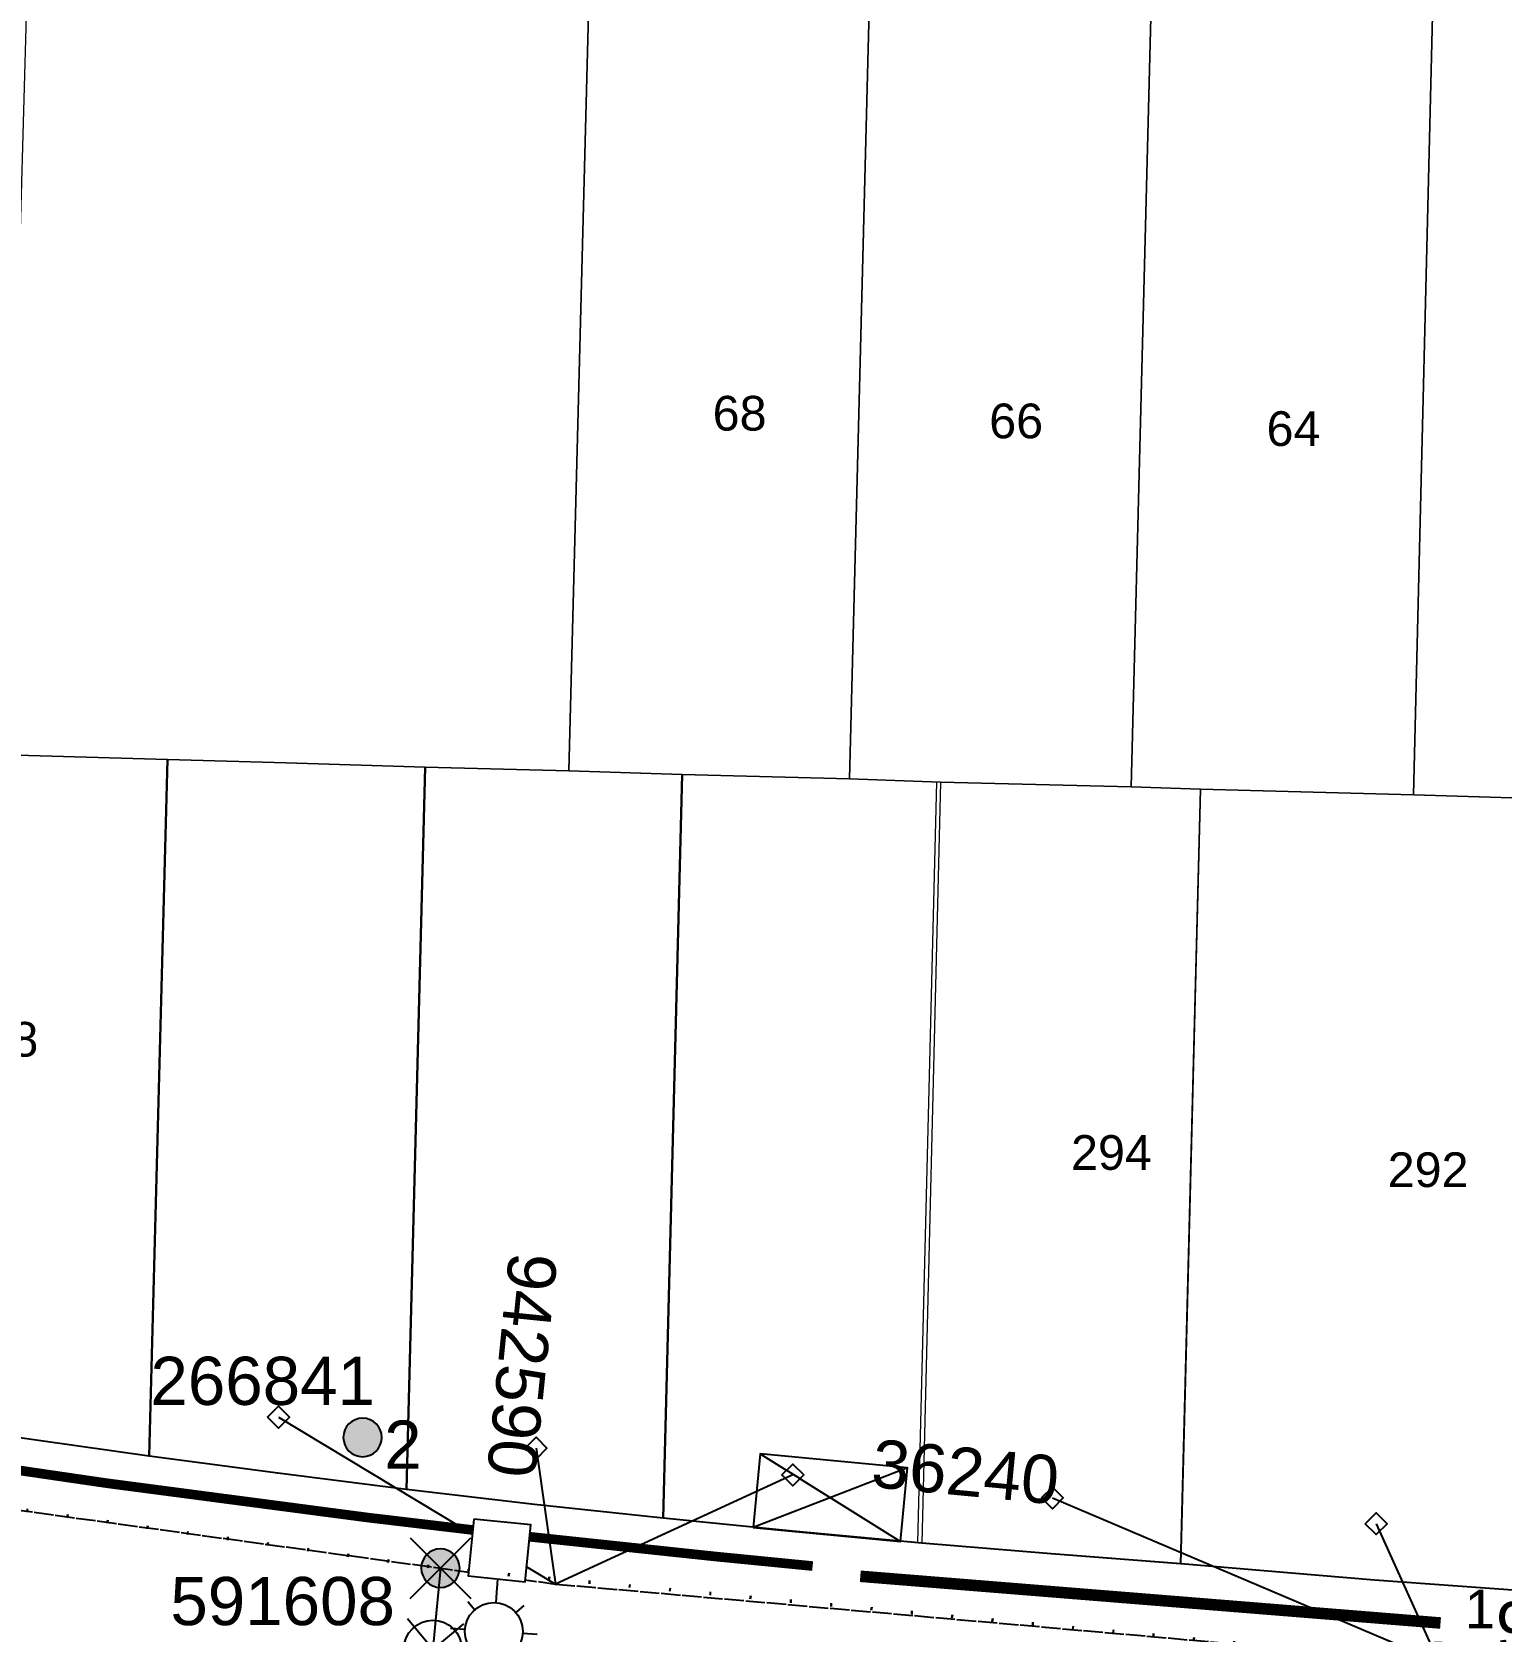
# Model space of a CAD drawing. Header units: metres. Extents: x 311639 to 313197, y 6256063 to 6257195.
# Drawn here: x 312512 to 312588.2, y 6256351.6 to 6256434.6 of the extents above; entities that cross this region are included whole.
import ezdxf
from ezdxf.enums import TextEntityAlignment as Align

# ---------------------------------------------------------------- set-up
doc = ezdxf.new("R2010")
doc.units = ezdxf.units.M
for name, pattern in [('Cable Exist OH', [1, 1, 0]), ('Cable Exist UG', [8.2, 4, -1.2, 1.8, -1.2]), ('Cable Remove', [2, 0, -2]), ('Dash', [5, 3, -2]), ('IE Trench LV', [6.5, 5, -1.5])]:
    doc.linetypes.add(name, pattern=pattern)
doc.layers.get('0').update_dxf_attribs({"color": 6})
doc.layers.add('Cadastre Buildings_SP_EXT', color=9, linetype='Continuous', lineweight=5)
doc.layers.add('Cadastre Land Parcels_SP_EXT', color=9, linetype='Continuous', lineweight=5)
for name, color, linetype in [('Equip_SP_SL_MOD', 3, 'Continuous'), ('Equip_SP_SL_NEW', 2, 'Continuous'), ('Mains_LV_EXT', 7, 'Continuous'), ('OH_Details_SP_MISC', 7, 'Continuous'), ('Services_SP_EXT', 7, 'Continuous'), ('Sub_SP_NEW', 2, 'Continuous'), ('SupportsOH_SP_TR_HV_LV_SL_MOD', 3, 'Continuous'), ('SupportsOH_SP_TR_HV_LV_SL_NEW', 2, 'Continuous'), ('SupportsUG_SP_LV_SL_NEW', 2, 'Continuous'), ('Trench_SP_NEW', 2, 'Continuous')]:
    doc.layers.add(name, color=color, linetype=linetype)
doc.layers.add('Features_HIDE', color=1, linetype='Continuous', plot=False)
doc.styles.add('iecARIAL', font='arial.ttf', dxfattribs={"height": 2})
doc.styles.add('POLE_LABEL', font='arial.ttf')
doc.styles.add('SL_LABEL', font='arial.ttf')
doc.styles.get("Standard").update_dxf_attribs({"font": 'arial.ttf'})
doc.linetypes.add('IE Trench HV', pattern='A,7,-0.2,["/",Standard,S=3,R=0,X=0.6,Y=-1.4],-2.5', length=9.7)

# ---------------------------------------------------------------- blocks, each defined once
blk = doc.blocks.new('CCP_EXT')
at = {"flags": 9}
for tag, p in [('USAGE', (0, -1.2)), ('LEGEND', (0, -1.4)), ('LIFE_SUPPORT', (0, -1.6)), ('STATE', (0, -1.8)), ('NOTES', (0, -2))]:
    blk.add_attdef(tag, text='', height=0.2, dxfattribs=at).set_placement(p, align=Align.MIDDLE_LEFT)
blk.add_wipeout([(0, 0.566), (0.566, 0), (0, -0.566), (-0.566, 0)])
blk.add_lwpolyline([(-0.566, 0), (0, 0.566), (0.566, 0), (0, -0.566), (-0.566, 0)])
at = {"flags": 1}
blk.add_attdef('Z', (0, 0), '', height=0.2, dxfattribs=at)
at = {"flags": 9}
for tag, p in [('CCP_TYPE', (0, 0)), ('OPERATING_VOLTAGE', (0, -0.6)), ('ORIENTATION', (0, -0.8)), ('CONSTRUCTED_VOLTAGE', (0, -0.2)), ('NO_PHASES', (0, -0.4)), ('OWNED_BY', (0, -1))]:
    blk.add_attdef(tag, text='', height=0.2, dxfattribs=at).set_placement(p, align=Align.MIDDLE_LEFT)
blk = doc.blocks.new('POLE_EXT')
blk.add_hatch(color=256).paths.add_polyline_path([(-1, 0, 1), (1, 0, 1)])
blk.add_lwpolyline([(-1, 0, 1), (1, 0, 1)], format="xyb", close=True)
for tag, height, flags, p in [('pNumber', 2.5, 8, (-17.84, 2.067)), ('OWNED_BY', 0.2, 9, (1.355, -0.4)), ('SPECIAL_USE', 0.2, 9, (1.355, -0.8)), ('PARENT', 0.2, 9, (1.355, -0.6)), ('cLV', 0.2, 9, (1.355, -1.4)), ('STATE', 0.2, 9, (1.355, -1)), ('hDepth', 0.2, 9, (1.355, -1.6)), ('USAGE', 0.2, 9, (1.355, -1.2)), ('cHV', 0.2, 9, (1.355, -2)), ('hDia', 0.2, 9, (1.355, -1.8)), ('LBRACKET', 0.2, 9, (1.355, -2.2)), ('LExisting', 0.2, 9, (1.355, -2.4)), ('cLinedev', 0.2, 9, (1.355, -3.4)), ('LANTNUMBER', 0.2, 9, (1.355, -2.6)), ('LOther', 0.2, 9, (1.355, -2.8)), ('LRemove', 0.2, 9, (1.355, -3)), ('LEGEND', 0.2, 9, (1.355, -3.2)), ('pExisting', 0.2, 9, (1.355, -3.8)), ('LOCATION', 0.2, 9, (1.355, -3.6)), ('PFNUMBER', 0.2, 9, (1.355, -4)), ('NEWPFNUMBER', 0.2, 9, (1.355, -4.2)), ('pFooting', 0.2, 9, (1.355, -4.4)), ('pNew', 0.2, 9, (1.355, -4.6)), ('pRelocate', 0.2, 9, (1.355, -5)), ('pRemove', 0.2, 9, (1.355, -5.2)), ('pReplace', 0.2, 9, (1.355, -5.4)), ('pStay', 0.2, 9, (1.355, -5.6)), ('pType', 0.2, 9, (1.355, -5.8)), ('cspan', 0.2, 9, (1.355, -6)), ('STREETNAME', 0.2, 9, (1.355, -6.2)), ('SUBURB', 0.2, 9, (1.355, -6.4)), ('NOTES', 0.2, 9, (1.355, -6.6)), ('OPERATED_BY', 0.2, 9, (1.355, -7.014)), ('MAINTAINED_BY', 0.2, 9, (1.355, -6.814))]:
    blk.add_attdef(tag, text='', height=height, dxfattribs=dict(flags=flags)).set_placement(p, align=Align.MIDDLE_LEFT)
at = {"style": 'POLE_LABEL'}
for tag, height, flags, p in [('ASSET_NUM', 2.5, 8, (2, 2)), ('STRUCTURE_PLANT_NUMBER', 0.2, 9, (1.355, 0.028)), ('STREET_CODE', 0.2, 9, (1.355, -0.2))]:
    blk.add_attdef(tag, text='', height=height, dxfattribs=dict(at, flags=flags)).set_placement(p, align=Align.MIDDLE_LEFT)
at = {"flags": 1}
blk.add_attdef('Z', (1.355, -7.328), '', height=0.2, dxfattribs=at)
blk = doc.blocks.new('SUB_PADMOUNT_NEW')
for p, q in [((-3.84, 1.92), (3.84, -1.92)), ((3.84, 1.92), (-3.84, -1.92))]:
    blk.add_line(p, q)
blk.add_lwpolyline([(-3.84, -1.92), (3.84, -1.92), (3.84, 1.92), (-3.84, 1.92)], close=True)
for tag, height, flags, p in [('ASSET_NUM', 2.5, 8, (2, 2)), ('STREET_CODE', 0.2, 9, (1.5, 0)), ('OPERATING_VOLTAGE', 0.2, 9, (1.5, -0.4)), ('ORIENTATION', 0.2, 9, (1.5, -0.6)), ('OWNED_BY', 0.2, 9, (1.5, -0.8)), ('NO_PHASES', 0.2, 9, (1.5, -0.2)), ('OPERATED_BY', 0.2, 9, (1.5, -1)), ('SECONDARY_VOLTAGE', 0.2, 9, (1.5, -1.6)), ('CONSTRUCTED_VOLTAGE', 0.2, 9, (1.5, -1.4)), ('MAINTAINED_BY', 0.2, 9, (1.5, -1.2)), ('STATE', 0.2, 9, (1.5, -1.8)), ('SUBSTATION_TYPE', 0.2, 9, (1.5, -2.2)), ('USAGE', 0.2, 9, (1.5, -2.4)), ('PARENT', 0.2, 9, (1.5, -2)), ('SUBURB', 0.2, 9, (1.5, -2.8)), ('STREETNAME', 0.2, 9, (1.5, -3)), ('LEGEND', 0.2, 9, (1.5, -2.6)), ('LOCATION', 0.2, 9, (1.5, -3.2)), ('NOTES', 0.2, 9, (1.5, -3.4)), ('Z', 0.2, 1, (1.5, -3.6))]:
    blk.add_attdef(tag, text='', height=height, dxfattribs=dict(flags=flags)).set_placement(p, align=Align.MIDDLE_LEFT)
blk = doc.blocks.new('COLUMN_NEW')
for tag, height, flags, p in [('ASSET_NUM', 2.5, 8, (2, 2)), ('LOCATION', 0.2, 9, (1.5, -2.2)), ('NOTES', 0.2, 9, (1.5, -2.4)), ('Z', 0.2, 1, (1.5, -2.8)), ('LABEL_ALIGNMENT', 0.2, 9, (1.5, -2.6))]:
    blk.add_attdef(tag, text='', height=height, dxfattribs=dict(flags=flags)).set_placement(p, align=Align.MIDDLE_LEFT)
blk.add_wipeout([(-1.485, -1.485), (1.485, -1.485), (1.485, 1.485), (-1.485, 1.485)])
at = {"lineweight": -3}
blk.add_lwpolyline([(-1.485, -1.485), (1.485, -1.485), (1.485, 1.485), (-1.485, 1.485)], close=True, dxfattribs=at)
at = {"style": 'POLE_LABEL', "flags": 9}
blk.add_attdef('STRUCTURE_PLANT_NUMBER', text='', height=0.2, dxfattribs=at).set_placement((1.5, 0.242), align=Align.MIDDLE_LEFT)
at = {"flags": 9}
for tag, p in [('STREET_CODE', (1.5, 0)), ('OWNED_BY', (1.5, -0.4)), ('OPERATED_BY', (1.5, -0.6)), ('COLUMN_TYPE', (1.5, -0.2)), ('MAINTAINED_BY', (1.5, -0.8)), ('STATE', (1.5, -1)), ('USAGE', (1.5, -1.2)), ('LEGEND', (1.5, -1.4)), ('PARENT', (1.5, -1.6)), ('SUBURB', (1.5, -1.8)), ('STREETNAME', (1.5, -2))]:
    blk.add_attdef(tag, text='', height=0.2, dxfattribs=at).set_placement(p, align=Align.MIDDLE_LEFT)
blk = doc.blocks.new('POLE_DEL')
h = blk.add_hatch(color=256)
edge = h.paths.add_edge_path()
edge.add_arc((0, 0), 1, 180, 360)
edge.add_arc((0, 0), 1, 0, 180)
for p, q in [((-1.575, 1.575), (1.575, -1.575)), ((-1.575, -1.575), (1.575, 1.575))]:
    blk.add_line(p, q)
blk.add_lwpolyline([(-1, 0, 1), (1, 0, 1)], format="xyb", close=True)
for tag, height, flags, p in [('pNumber', 2.5, 8, (0, 2.067)), ('OWNED_BY', 0.2, 9, (0, -0.4)), ('SPECIAL_USE', 0.2, 9, (0, -0.6)), ('STATE', 0.2, 9, (0, -0.8)), ('cLV', 0.2, 9, (0, -1.2)), ('hDepth', 0.2, 9, (0, -1.4)), ('hDia', 0.2, 9, (0, -1.6)), ('USAGE', 0.2, 9, (0, -1)), ('cHV', 0.2, 9, (0, -1.8)), ('LBRACKET', 0.2, 9, (0, -2)), ('LExisting', 0.2, 9, (0, -2.2)), ('LANTNUMBER', 0.2, 9, (0, -2.4)), ('cLinedev', 0.2, 9, (0, -3.2)), ('pExisting', 0.2, 9, (0, -3.4)), ('LOther', 0.2, 9, (0, -2.6)), ('LRemove', 0.2, 9, (0, -2.8)), ('LEGEND', 0.2, 9, (0, -3)), ('pFooting', 0.2, 9, (0, -4)), ('pNew', 0.2, 9, (0, -4.2)), ('PFNUMBER', 0.2, 9, (0, -3.6)), ('NEWPFNUMBER', 0.2, 9, (0, -3.8)), ('pRelocate', 0.2, 9, (0, -4.6)), ('pRemove', 0.2, 9, (0, -4.8)), ('pReplace', 0.2, 9, (0, -5)), ('cspan', 0.2, 9, (0, -5.6)), ('SUBURB', 0.2, 9, (0, -5.8)), ('pStay', 0.2, 9, (0, -5.2)), ('pType', 0.2, 9, (0, -5.4)), ('STREETNAME', 0.2, 9, (0, -6)), ('LOCATION', 0.2, 9, (0, -6.2)), ('NOTES', 0.2, 9, (0, -6.4))]:
    blk.add_attdef(tag, text='', height=height, dxfattribs=dict(flags=flags)).set_placement(p, align=Align.MIDDLE_LEFT)
at = {"flags": 1}
blk.add_attdef('Z', (0, 0), '', height=0.2, dxfattribs=at)
at = {"style": 'POLE_LABEL', "flags": 9}
blk.add_attdef('STREET_CODE', text='', height=0.2, dxfattribs=at).set_placement((0, -0.2), align=Align.MIDDLE_LEFT)
at = {"layer": 'Features_HIDE', "style": 'POLE_LABEL', "flags": 8}
blk.add_attdef('ASSET_NUM', text='', height=2.5, dxfattribs=at).set_placement((2, 2), align=Align.MIDDLE_LEFT)
blk = doc.blocks.new('SL_LANTERN_DEL')
for p, q in [((0, 1.968), (0, 6.468)), ((1.458, 2.759), (-1.459, 5.676)), ((-1.459, 2.759), (1.458, 5.676)), ((-2.25, 4.218), (2.25, 4.218)), ((0, 0), (0, 2.721)), ((0, 0), (0, 0))]:
    blk.add_line(p, q)
blk.add_circle((0, 4.218), 1.5)
at = {"style": 'iecARIAL', "flags": 9}
blk.add_attdef('ASSET_NUM', (1.5, 1.5), '', height=2.5, dxfattribs=at)
for tag, p, height, flags in [('CONSTRUCTED_VOLTAGE', (0, -0.2), 0.2, 9), ('CONTROL_TYPE', (0, -0.4), 0.2, 9), ('LANTERN_PURPOSE', (0, -0.6), 0.2, 9), ('LANTERN_TYPE', (0, -0.8), 0.2, 9), ('NO_PHASES', (0, -1), 0.2, 9), ('LNUMBER', (1.2, -2.8), 2.5, 8), ('OPERATING_VOLTAGE', (0, -1.2), 0.2, 9), ('ORIENTATION', (0, -1.4), 0.2, 9), ('OWNED_BY', (0, -1.6), 0.2, 9), ('STATE', (0, -1.8), 0.2, 9), ('CEXIST', (0, -2.2), 0.2, 9), ('CNEW', (0, -2.4), 0.2, 9), ('CNUMBER', (0, -2.6), 0.2, 9), ('USAGE', (0, -2), 0.2, 9), ('CREMOVE', (0, -2.8), 0.2, 9), ('CREPLACE', (0, -3), 0.2, 9), ('LKINGHEIGHT', (0, -3.2), 0.2, 9), ('LBRACKET', (0, -3.4), 0.2, 9), ('LBRACKETVOCAB', (0, -3.6), 0.2, 9), ('LCATEGORY', (0, -3.8), 0.2, 9), ('LCHARGE1', (0, -4), 0.2, 9), ('LCHARGE1PERCENT', (0, -4.2), 0.2, 9), ('LCHARGE2', (0, -4.4), 0.2, 9), ('LCHARGE2PERCENT', (0, -4.6), 0.2, 9), ('LCHARGE3', (0, -4.8), 0.2, 9), ('LCHARGE3PERCENT', (0, -5), 0.2, 9), ('LEXIST', (0, -5.2), 0.2, 9), ('LLAMP', (0, -5.4), 0.2, 9), ('LLAMPVOCAB', (0, -5.6), 0.2, 9), ('LMAST', (0, -5.8), 0.2, 9), ('LMASTVOCAB', (0, -6), 0.2, 9), ('LNEW', (0, -6.2), 0.2, 9), ('LANTNUMBER', (0, -6.4), 0.2, 9), ('LOUTREACH', (0, -6.8), 0.2, 9), ('LOUTREACHVOCAB', (0, -7), 0.2, 9), ('LRATECODE', (0, -7.2), 0.2, 9), ('LREMOVE', (0, -7.4), 0.2, 9), ('LREPLACE', (0, -7.6), 0.2, 9), ('LTYPE', (0, -7.8), 0.2, 9), ('LTYPEVOCAB', (0, -8), 0.2, 9), ('LEGEND', (0, -8.2), 0.2, 9), ('LOCATION', (0, -8.4), 0.2, 9), ('STREETNAME', (0, -8.8), 0.2, 9), ('SUBURB', (0, -9), 0.2, 1), ('NOTES', (0, -8.6), 0.2, 9)]:
    blk.add_attdef(tag, p, '', height=height, dxfattribs=dict(flags=flags))
blk = doc.blocks.new('SL_LANTERN_NEW')
blk.add_line((0, 0), (0, 0))
for tag, p, flags in [('Z', (0, 0), 1), ('OPERATED_BY', (0, -9.607), 9)]:
    blk.add_attdef(tag, p, '', height=0.2, dxfattribs=dict(flags=flags))
at = {"style": 'SL_LABEL', "flags": 9}
blk.add_attdef('STREET_CODE', text='', height=0.2, dxfattribs=at).set_placement((0, -0.2), align=Align.MIDDLE_LEFT)
for tag, height, flags, p in [('CONSTRUCTED_VOLTAGE', 0.2, 9, (0, -0.4)), ('CONTROL_TYPE', 0.2, 9, (0, -0.6)), ('LANTERN_PURPOSE', 0.2, 9, (0, -0.8)), ('OPERATING_VOLTAGE', 0.2, 9, (0, -1.4)), ('ORIENTATION', 0.2, 9, (0, -1.6)), ('LANTERN_TYPE', 0.2, 9, (0, -1)), ('NO_PHASES', 0.2, 9, (0, -1.2)), ('LNUMBER', 2.5, 8, (1.2, -2.8)), ('OWNED_BY', 0.2, 9, (0, -1.8)), ('STATE', 0.2, 9, (0, -2)), ('CEXIST', 0.2, 9, (0, -2.4)), ('USAGE', 0.2, 9, (0, -2.2)), ('CNEW', 0.2, 9, (0, -2.6)), ('CNUMBER', 0.2, 9, (0, -2.8)), ('CREMOVE', 0.2, 9, (0, -3)), ('CREPLACE', 0.2, 9, (0, -3.2)), ('LKINGHEIGHT', 0.2, 9, (0, -3.4)), ('LBRACKET', 0.2, 9, (0, -3.6)), ('LBRACKETVOCAB', 0.2, 9, (0, -3.8)), ('LCATEGORY', 0.2, 9, (0, -4)), ('LCHARGE1', 0.2, 9, (0, -4.2)), ('LCHARGE1PERCENT', 0.2, 9, (0, -4.4)), ('LCHARGE2', 0.2, 9, (0, -4.6)), ('LCHARGE2PERCENT', 0.2, 9, (0, -4.8)), ('LCHARGE3', 0.2, 9, (0, -5)), ('LCHARGE3PERCENT', 0.2, 9, (0, -5.2)), ('LEXIST', 0.2, 9, (0, -5.4)), ('LLAMP', 0.2, 9, (0, -5.6)), ('LLAMPVOCAB', 0.2, 9, (0, -5.8)), ('LMAST', 0.2, 9, (0, -6)), ('LMASTVOCAB', 0.2, 9, (0, -6.2)), ('LNEW', 0.2, 9, (0, -6.4)), ('LANTNUMBER', 0.2, 9, (0, -6.6)), ('LOUTREACH', 0.2, 9, (0, -7)), ('LOUTREACHVOCAB', 0.2, 9, (0, -7.2)), ('LRATECODE', 0.2, 9, (0, -7.4)), ('LREMOVE', 0.2, 9, (0, -7.6)), ('LREPLACE', 0.2, 9, (0, -7.8)), ('LTYPE', 0.2, 9, (0, -8)), ('LTYPEVOCAB', 0.2, 9, (0, -8.2)), ('SUBURB', 0.2, 9, (0, -8.6)), ('STREETNAME', 0.2, 9, (0, -8.8)), ('LEGEND', 0.2, 9, (0, -8.4)), ('LOCATION', 0.2, 9, (0, -9)), ('NOTES', 0.2, 9, (0, -9.2)), ('MAINTAINED_BY', 0.2, 9, (0, -9.863))]:
    blk.add_attdef(tag, text='', height=height, dxfattribs=dict(flags=flags)).set_placement(p, align=Align.MIDDLE_LEFT)
blk.add_wipeout([(0, 6.468), (1.458, 5.676), (2.25, 4.218), (1.458, 2.759), (0, 1.865), (-1.459, 2.759), (-2.25, 4.218), (-1.459, 5.676)])
for p, q in [((0, 5.718), (0, 6.468)), ((-1.459, 5.676), (-1.061, 5.278)), ((1.458, 5.676), (1.06, 5.278)), ((-2.25, 4.218), (-1.5, 4.218)), ((1.5, 4.218), (2.25, 4.218)), ((-1.459, 2.759), (-1.061, 3.157)), ((0, 0), (0, 2.721)), ((1.458, 2.759), (1.06, 3.157))]:
    blk.add_line(p, q)
blk.add_circle((0, 4.218), 1.5)
blk.add_attdef('ASSET_NUM', text='', height=2.5, dxfattribs=at).set_placement((2, 2), align=Align.MIDDLE_LEFT)
blk = doc.blocks.new('POLE_REPLACE_NEW')
for tag, height, flags, p in [('ASSET_NUM', 2.5, 8, (2, 2)), ('STREET_CODE', 0.2, 9, (1.5, 0)), ('OWNED_BY', 0.2, 9, (1.5, -0.2)), ('SPECIAL_USE', 0.2, 9, (1.5, -0.6)), ('STATE', 0.2, 9, (1.5, -0.8)), ('PARENT', 0.2, 9, (1.5, -0.4)), ('cLV', 0.2, 9, (1.5, -1.2)), ('hDepth', 0.2, 9, (1.5, -1.4)), ('hDia', 0.2, 9, (1.5, -1.6)), ('USAGE', 0.2, 9, (1.5, -1)), ('cHV', 0.2, 9, (1.5, -1.8)), ('LBRACKET', 0.2, 9, (1.5, -2)), ('LExisting', 0.2, 9, (1.5, -2.2)), ('LANTNUMBER', 0.2, 9, (1.5, -2.4)), ('cLinedev', 0.2, 9, (1.5, -3.2)), ('pExisting', 0.2, 9, (1.5, -3.4)), ('LOther', 0.2, 9, (1.5, -2.6)), ('LRemove', 0.2, 9, (1.5, -2.8)), ('LEGEND', 0.2, 9, (1.5, -3)), ('pNumber', 2, 8, (1.5, -4.4)), ('pFooting', 0.2, 9, (1.5, -4)), ('pNew', 0.2, 9, (1.5, -4.2)), ('PFNUMBER', 0.2, 9, (1.5, -3.6)), ('NEWPFNUMBER', 0.2, 9, (1.5, -3.8)), ('pRelocate', 0.2, 9, (1.5, -4.6)), ('pRemove', 0.2, 9, (1.5, -4.8)), ('pReplace', 0.2, 9, (1.5, -5)), ('cspan', 0.2, 9, (1.5, -5.6)), ('SUBURB', 0.2, 9, (1.5, -5.8)), ('pStay', 0.2, 9, (1.5, -5.2)), ('pType', 0.2, 9, (1.5, -5.4)), ('STREETNAME', 0.2, 9, (1.5, -6)), ('OPERATED_BY', 0.2, 9, (1.5, -6.6)), ('LOCATION', 0.2, 9, (1.5, -6.2)), ('NOTES', 0.2, 9, (1.5, -6.4)), ('Z', 0.2, 1, (1.5, -7)), ('MAINTAINED_BY', 0.2, 9, (1.5, -6.8))]:
    blk.add_attdef(tag, text='', height=height, dxfattribs=dict(flags=flags)).set_placement(p, align=Align.MIDDLE_LEFT)
at = {"style": 'POLE_LABEL', "flags": 9}
blk.add_attdef('STRUCTURE_PLANT_NUMBER', text='', height=0.2, dxfattribs=at).set_placement((1.5, 0.242), align=Align.MIDDLE_LEFT)
blk.add_wipeout([(0, 1), (-0.125, 0.992), (-0.249, 0.969), (-0.368, 0.93), (-0.482, 0.876), (-0.588, 0.809), (-0.685, 0.729), (-0.771, 0.637), (-0.844, 0.536), (-0.905, 0.426), (-0.951, 0.309), (-0.982, 0.187), (-0.998, 0.063), (-0.998, -0.063), (-0.982, -0.187), (-0.951, -0.309), (-0.905, -0.426), (-0.844, -0.536), (-0.771, -0.637), (-0.685, -0.729), (-0.588, -0.809), (-0.482, -0.876), (-0.368, -0.93), (-0.249, -0.969), (-0.125, -0.992), (0, -1), (0.125, -0.992), (0.249, -0.969), (0.368, -0.93), (0.482, -0.876), (0.588, -0.809), (0.685, -0.729), (0.771, -0.637), (0.844, -0.536), (0.905, -0.426), (0.951, -0.309), (0.982, -0.187), (0.998, -0.063), (0.998, 0.063), (0.982, 0.187), (0.951, 0.309), (0.905, 0.426), (0.844, 0.536), (0.771, 0.637), (0.685, 0.729), (0.588, 0.809), (0.482, 0.876), (0.368, 0.93), (0.249, 0.969), (0.125, 0.992)])
h = blk.add_hatch(color=256)
edge = h.paths.add_edge_path()
edge.add_arc((0, 0), 1, 270, 450)
edge.add_line((0, 1), (0, -1))
blk.add_lwpolyline([(0, 1), (0, -1)])
at = {"lineweight": -3}
blk.add_arc((0, 0), 1, 90, 270, dxfattribs=at)
blk.add_arc((0, 0), 1, 270, 90)

msp = doc.modelspace()

# ---------------------------------------------------------------- linework, layer by layer
at = {"layer": 'Cadastre Buildings_SP_EXT', "linetype": 'Continuous'}
msp.add_lwpolyline([(312541.039, 6256440.871), (312526.482, 6256441.233), (312511.913, 6256441.627), (312510.665, 6256397.059), (312519.061, 6256396.816), (312525.228, 6256396.647), (312532.439, 6256396.423), (312539.89, 6256396.232), (312541.039, 6256440.871)], close=True, dxfattribs=at)
at = {"layer": 'Cadastre Land Parcels_SP_EXT', "linetype": 'Continuous'}
for p, q in [((312519.061, 6256396.816), (312510.665, 6256397.059)), ((312525.228, 6256396.647), (312519.061, 6256396.816)), ((312532.439, 6256396.423), (312525.228, 6256396.647)), ((312539.89, 6256396.232), (312532.439, 6256396.423)), ((312545.768, 6256396.037), (312539.89, 6256396.232)), ((312554.44, 6256395.819), (312545.768, 6256396.037)), ((312559.172, 6256395.653), (312554.44, 6256395.819)), ((312554.44, 6256395.819), (312554.44, 6256395.819)), ((312557.998, 6256356.178), (312558.972, 6256395.67)), ((312510.534, 6256361.756), (312518.119, 6256360.677)), ((312518.119, 6256360.677), (312524.784, 6256359.788)), ((312524.784, 6256359.788), (312531.457, 6256358.953)), ((312531.457, 6256358.953), (312531.457, 6256358.953)), ((312531.457, 6256358.953), (312538.112, 6256358.176)), ((312538.112, 6256358.176), (312544.773, 6256357.452)), ((312544.773, 6256357.452), (312544.773, 6256357.452)), ((312544.773, 6256357.452), (312551.483, 6256356.778)), ((312551.483, 6256356.778), (312558.198, 6256356.161))]:
    msp.add_line(p, q, dxfattribs=at)
for points in [[(312555.595, 6256440.479), (312541.039, 6256440.871), (312539.89, 6256396.232), (312545.768, 6256396.037), (312554.44, 6256395.819), (312555.595, 6256440.479)], [(312570.2, 6256440.084), (312555.595, 6256440.479), (312554.44, 6256395.819), (312559.172, 6256395.653), (312569.061, 6256395.406), (312570.2, 6256440.084)], [(312584.795, 6256439.688), (312570.2, 6256440.084), (312569.061, 6256395.406), (312572.658, 6256395.277), (312583.698, 6256394.991), (312584.795, 6256439.688)], [(312599.364, 6256439.328), (312584.795, 6256439.688), (312583.698, 6256394.991), (312592.788, 6256394.708), (312598.301, 6256394.578), (312599.364, 6256439.328)], [(312571.625, 6256355.092), (312572.657, 6256395.277), (312569.06, 6256395.406), (312559.171, 6256395.653), (312558.197, 6256356.161), (312564.909, 6256355.6), (312571.625, 6256355.092)], [(312591.736, 6256353.523), (312592.788, 6256394.708), (312583.698, 6256394.991), (312572.658, 6256395.277), (312571.626, 6256355.092), (312581.676, 6256354.246), (312591.736, 6256353.523)]]:
    msp.add_lwpolyline(points, close=True, dxfattribs=at)
at = {"layer": 'Features_HIDE', "linetype": 'Continuous'}
for p, q in [((312519.061, 6256396.816), (312518.119, 6256360.677)), ((312518.119, 6256360.677), (312519.061, 6256396.816)), ((312531.457, 6256358.953), (312532.439, 6256396.423)), ((312532.439, 6256396.423), (312531.457, 6256358.953)), ((312544.773, 6256357.452), (312545.768, 6256396.037)), ((312545.768, 6256396.037), (312544.773, 6256357.452))]:
    msp.add_line(p, q, dxfattribs=at)
at = {"layer": 'Mains_LV_EXT', "linetype": 'Cable Exist OH'}
msp.add_lwpolyline([(312539.198, 6256354.043), (312584.995, 6256350.006)], dxfattribs=at)
at = {"layer": 'Trench_SP_NEW', "linetype": 'IE Trench LV', "lineweight": 0, "const_width": 0.6, "flags": 128}
msp.add_lwpolyline([(312555.006, 6256354.444), (312585.107, 6256352.019)], dxfattribs=at)

# ---------------------------------------------------------------- block references
at = {"layer": 'Equip_SP_SL_NEW', "linetype": 'Dash', "lineweight": 0, "rotation": 176.042547465428}
msp.add_blockref('SL_LANTERN_NEW', (312536.289, 6256355.787), dxfattribs=at)
at = {"layer": 'Services_SP_EXT'}
for p in [(312524.822, 6256362.699), (312538.183, 6256361.089), (312551.509, 6256359.699)]:
    msp.add_blockref('CCP_EXT', p, dxfattribs=at)

# ---------------------------------------------------------------- texts
at = {"layer": 'Cadastre Land Parcels_SP_EXT'}
for s, p in [('68', (312547.346, 6256413.888)), ('66', (312561.694, 6256413.488)), ('64', (312576.082, 6256413.089)), ('296 - 308', (312501.736, 6256381.406)), ('294', (312565.938, 6256375.532)), ('292', (312582.364, 6256374.639))]:
    msp.add_text(s, height=1.8, dxfattribs=at).set_placement(p)

# ---------------------------------------------------------------- next in the draw order: linework, layer by layer
at = {"layer": 'Mains_LV_EXT', "linetype": 'Cable Exist OH'}
msp.add_lwpolyline([(312495.807, 6256360.017), (312539.198, 6256354.043)], dxfattribs=at)
at = {"layer": 'Services_SP_EXT'}
for points in [[(312524.822, 6256362.699), (312539.198, 6256354.043)], [(312538.183, 6256361.089), (312539.198, 6256354.043)], [(312551.509, 6256359.699), (312539.198, 6256354.043)]]:
    msp.add_lwpolyline(points, dxfattribs=at)
at = {"layer": 'Trench_SP_NEW', "linetype": 'IE Trench HV', "const_width": 0.5, "flags": 128}
msp.add_lwpolyline([(312452.678, 6256371.032), (312469.299, 6256367.159), (312482.271, 6256364.699), (312494.638, 6256362.528), (312505.982, 6256360.727), (312515.912, 6256359.274), (312529.467, 6256357.489), (312537.922, 6256356.487), (312547.445, 6256355.475), (312552.532, 6256354.974)], dxfattribs=at)

# ---------------------------------------------------------------- next in the draw order: block references
at = {"layer": 'Features_HIDE'}
ref = msp.add_blockref('POLE_EXT', (312529.184, 6256361.648), dxfattribs=at)
ref.add_attrib('ASSET_NUM', '266841', dxfattribs={"layer": '0', "height": 2.5, "style": 'POLE_LABEL'}).set_placement((312524.004, 6256362.585), align=Align.BOTTOM_CENTER)
at = {"layer": 'Services_SP_EXT'}
for p in [(312564.971, 6256358.509), (312581.771, 6256357.169)]:
    msp.add_blockref('CCP_EXT', p, dxfattribs=at)

# ---------------------------------------------------------------- next in the draw order: linework, layer by layer
at = {"layer": 'Features_HIDE', "linetype": 'Continuous'}
msp.add_lwpolyline([(312591.736, 6256353.523), (312581.676, 6256354.246), (312571.626, 6256355.092), (312564.91, 6256355.6), (312558.198, 6256356.161), (312551.483, 6256356.778), (312544.773, 6256357.452), (312538.112, 6256358.176), (312531.457, 6256358.953), (312524.784, 6256359.788), (312518.119, 6256360.677), (312510.534, 6256361.756), (312502.959, 6256362.906), (312494.918, 6256364.205), (312486.89, 6256365.584), (312478.262, 6256367.158), (312469.65, 6256368.823), (312461.348, 6256370.714), (312453.064, 6256372.688), (312451.301, 6256361.565), (312449.443, 6256349.848)], dxfattribs=at)
at = {"layer": 'Services_SP_EXT'}
for points in [[(312564.971, 6256358.509), (312584.995, 6256350.006)], [(312581.771, 6256357.169), (312584.995, 6256350.006)]]:
    msp.add_lwpolyline(points, dxfattribs=at)

# ---------------------------------------------------------------- next in the draw order: block references
at = {"layer": 'Sub_SP_NEW', "linetype": 'Cable Exist UG'}
ref = msp.add_blockref('SUB_PADMOUNT_NEW', (312553.449, 6256358.527), dxfattribs=dict(at, rotation=354.5684522671597))
ref.add_attrib('ASSET_NUM', '36240', dxfattribs={"layer": 'Features_HIDE', "height": 2.5, "rotation": 354.56845}).set_placement((312555.63, 6256360.328), align=Align.MIDDLE_LEFT)

# ---------------------------------------------------------------- next in the draw order: block references
at = {"layer": 'SupportsUG_SP_LV_SL_NEW'}
ref = msp.add_blockref('COLUMN_NEW', (312536.289, 6256355.787), dxfattribs=dict(at, rotation=264.2040919949606))
ref.add_attrib('ASSET_NUM', '942590', dxfattribs={"layer": '0', "height": 2.5, "rotation": 264.20409}).set_placement((312538.05, 6256371.194), align=Align.MIDDLE_LEFT)

# ---------------------------------------------------------------- next in the draw order: linework, layer by layer
at = {"layer": 'OH_Details_SP_MISC', "linetype": 'Cable Remove', "lineweight": 50, "flags": 128}
msp.add_lwpolyline([(312451.867, 6256368.845), (312451.867, 6256368.845), (312493.547, 6256360.403), (312533.224, 6256354.865), (312584.994, 6256349.998)], dxfattribs=at)

# ---------------------------------------------------------------- next in the draw order: block references
at = {"layer": 'Equip_SP_SL_MOD', "lineweight": 0, "rotation": 174.6836946305411}
msp.add_blockref('SL_LANTERN_DEL', (312533.224, 6256354.865), dxfattribs=at)
at = {"layer": 'SupportsOH_SP_TR_HV_LV_SL_MOD'}
ref = msp.add_blockref('POLE_DEL', (312533.224, 6256354.865), dxfattribs=at)
ref.add_attrib('ASSET_NUM', '591608', dxfattribs={"layer": 'Features_HIDE', "height": 2.5, "style": 'POLE_LABEL'}).set_placement((312519.212, 6256353.159), align=Align.MIDDLE_LEFT)
ref.add_attrib('pNumber', '2', dxfattribs={"layer": '0', "height": 2.5}).set_placement((312530.303, 6256361.273), align=Align.MIDDLE_LEFT)

# ---------------------------------------------------------------- next in the draw order: block references
at = {"layer": 'SupportsOH_SP_TR_HV_LV_SL_NEW'}
ref = msp.add_blockref('POLE_REPLACE_NEW', (312584.995, 6256350.006), dxfattribs=at)
ref.add_attrib('ASSET_NUM', '943359', dxfattribs={"layer": 'Features_HIDE', "height": 2.5}).set_placement((312587.979, 6256351.872), align=Align.MIDDLE_LEFT)
ref.add_attrib('pNumber', '1', dxfattribs={"layer": '0', "height": 2}).set_placement((312586.372, 6256352.748), align=Align.MIDDLE_LEFT)

doc.saveas('drawing.dxf')
